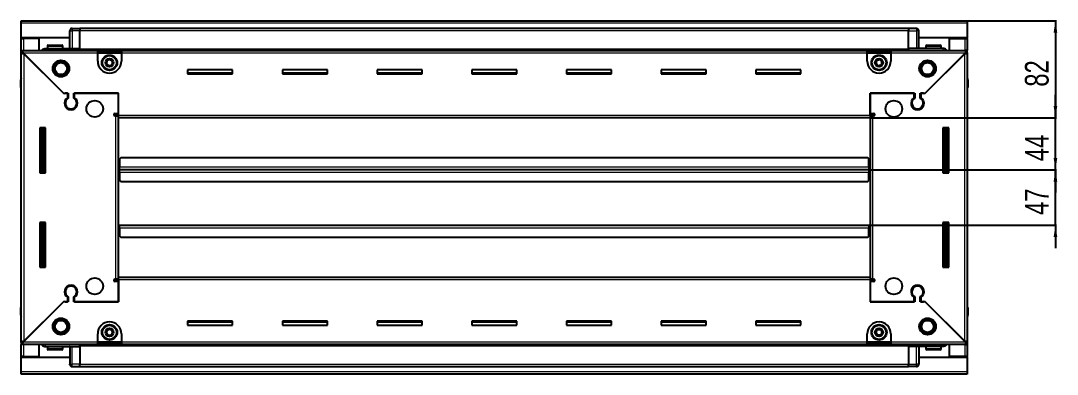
# Model space of a CAD drawing. Header units: millimetres. Extents: x 799 to 4451, y -497 to 1772.
# Drawn here: x 3575 to 4451, y 1344 to 1643 of the extents above; entities that cross this region are included whole.
import ezdxf

# ---------------------------------------------------------------- set-up
doc = ezdxf.new("R2010")
doc.units = ezdxf.units.MM
doc.layers.add('FORMAT', color=7, linetype='Continuous')
doc.styles.add('SLDTEXTSTYLE0', font='TXT', dxfattribs={"width": 0.75})
doc.dimstyles.new('SLDDIMSTYLE0', dxfattribs={"dimtxt": 20, "dimasz": 10, "dimexe": 0, "dimexo": 0.0625, "dimgap": 5, "dimtad": 2, "dimdec": 1, "dimrnd": 1e-09, "dimzin": 12, "dimdsep": 46, "dimtxsty": 'SLDTEXTSTYLE0', "dimsah": 1, "dimcen": 0.09, "dimadec": 0, "dimazin": 3, "dimtfac": 1, "dimtofl": 0, "dimtmove": 0, "dimatfit": 3, "dimfxl": 0, "dimfrac": 2, "dimtolj": 1, "dimtzin": 12, "dimarcsym": 0})
doc.dimstyles.new('SLDDIMSTYLE1', dxfattribs={"dimtxt": 20, "dimasz": 10, "dimexe": 0, "dimexo": 0.0625, "dimgap": 5, "dimtad": 2, "dimdec": 1, "dimrnd": 1e-09, "dimzin": 12, "dimdsep": 46, "dimtxsty": 'SLDTEXTSTYLE0', "dimsah": 1, "dimcen": 0.09, "dimadec": 0, "dimazin": 3, "dimtfac": 1, "dimtmove": 0, "dimatfit": 0, "dimfxl": 0, "dimfrac": 2, "dimtolj": 1, "dimtzin": 12, "dimarcsym": 0})

# ---------------------------------------------------------------- blocks, each defined once
blk = doc.blocks.new('_D_5')
at = {"layer": 'FORMAT'}
for p, q in [((4374.97, 1643.43), (4450.46, 1643.43)), ((4449.46, 1643.43), (4449.46, 1561.43)), ((4292.97, 1561.43), (4450.46, 1561.43))]:
    blk.add_line(p, q, dxfattribs=at)
for points in [[(4449.46, 1643.43), (4447.93, 1633.43), (4451, 1633.43)], [(4449.46, 1561.43), (4451, 1571.43), (4447.93, 1571.43)]]:
    blk.add_solid(points, dxfattribs=at)
at = {"layer": 'FORMAT', "insert": (4423.68, 1587.66), "char_height": 20, "attachment_point": 1, "rotation": 90, "style": 'SLDTEXTSTYLE0'}
blk.add_mtext('82', dxfattribs=at)
blk = doc.blocks.new('_D_6')
at = {"layer": 'FORMAT'}
for p, q in [((4449.46, 1561.43), (4449.46, 1580.66)), ((4292.97, 1561.43), (4450.46, 1561.43)), ((4449.46, 1517.43), (4449.46, 1561.43)), ((4291.97, 1517.43), (4450.46, 1517.43)), ((4449.46, 1517.43), (4449.46, 1498.2))]:
    blk.add_line(p, q, dxfattribs=at)
for points in [[(4449.46, 1561.43), (4451, 1571.43), (4447.93, 1571.43)], [(4449.46, 1517.43), (4447.93, 1507.43), (4451, 1507.43)]]:
    blk.add_solid(points, dxfattribs=at)
at = {"layer": 'FORMAT', "insert": (4423.68, 1524.66), "char_height": 20, "attachment_point": 1, "rotation": 90, "style": 'SLDTEXTSTYLE0'}
blk.add_mtext('44', dxfattribs=at)
blk = doc.blocks.new('_D_7')
at = {"layer": 'FORMAT'}
for p, q in [((4449.46, 1517.43), (4449.46, 1536.66)), ((4291.97, 1517.43), (4450.46, 1517.43)), ((4449.46, 1470.43), (4449.46, 1517.43)), ((4291.97, 1470.43), (4450.46, 1470.43)), ((4449.46, 1470.43), (4449.46, 1451.2))]:
    blk.add_line(p, q, dxfattribs=at)
for points in [[(4449.46, 1517.43), (4451, 1527.43), (4447.93, 1527.43)], [(4449.46, 1470.43), (4447.93, 1460.43), (4451, 1460.43)]]:
    blk.add_solid(points, dxfattribs=at)
at = {"layer": 'FORMAT', "insert": (4423.68, 1479.16), "char_height": 20, "attachment_point": 1, "rotation": 90, "style": 'SLDTEXTSTYLE0'}
blk.add_mtext('47', dxfattribs=at)

msp = doc.modelspace()

# ---------------------------------------------------------------- linework, layer by layer
at = {"color": 7, "linetype": 'Continuous', "lineweight": 25}
for p, q in [((3575.96, 1643.43), (4374.96, 1643.43)), ((3575.96, 1641.33), (3575.96, 1643.43)), ((3575.96, 1628.93), (3575.96, 1641.33)), ((4374.96, 1643.43), (4374.96, 1641.33)), ((4374.96, 1641.33), (4374.96, 1628.93)), ((3616.96, 1628.93), (3575.96, 1628.93)), ((3575.96, 1628.43), (3575.96, 1628.93)), ((3577.46, 1628.43), (3577.46, 1628.93)), ((3616.96, 1619.93), (3616.96, 1634.93)), ((3617.64, 1636.43), (3617.64, 1636.43)), ((3618.96, 1636.93), (3625.46, 1636.93)), ((3618.96, 1636.93), (3625.46, 1636.93)), ((3625.46, 1636.93), (3625.46, 1636.93)), ((3625.46, 1636.93), (3625.46, 1636.93)), ((3625.46, 1636.93), (3625.46, 1634.93)), ((4325.46, 1636.78), (3625.46, 1636.78)), ((3625.46, 1619.93), (3625.46, 1634.93)), ((4325.46, 1636.93), (4325.46, 1636.93)), ((4331.96, 1636.93), (4325.46, 1636.93)), ((4331.96, 1636.93), (4325.46, 1636.93)), ((4325.46, 1636.93), (4325.46, 1634.93)), ((4325.46, 1619.93), (4325.46, 1634.93)), ((4333.96, 1634.93), (4333.96, 1634.93)), ((4333.96, 1619.93), (4333.96, 1634.93)), ((4374.96, 1628.93), (4333.96, 1628.93)), ((4373.46, 1628.43), (4373.46, 1628.93)), ((4374.96, 1628.43), (4374.96, 1628.93)), ((3575.96, 1628.43), (3578.06, 1628.43)), ((3575.96, 1618.18), (3575.96, 1628.43)), ((3590.96, 1628.43), (3578.06, 1628.43)), ((3590.96, 1618.18), (3590.96, 1628.43)), ((3596.46, 1619.93), (3625.46, 1619.93)), ((3597.96, 1621.83), (3597.96, 1619.93)), ((3598.76, 1622.63), (3610.16, 1622.63)), ((3610.96, 1619.93), (3610.96, 1621.83)), ((3625.46, 1619.93), (3625.46, 1619.43)), ((4325.46, 1619.93), (4325.46, 1619.43)), ((4354.46, 1619.93), (4325.46, 1619.93)), ((4339.96, 1621.83), (4339.96, 1619.93)), ((4340.76, 1622.63), (4352.16, 1622.63)), ((4352.96, 1619.93), (4352.96, 1621.83)), ((4359.96, 1618.18), (4359.96, 1628.43)), ((4359.96, 1628.43), (4372.86, 1628.43)), ((4372.86, 1628.43), (4374.96, 1628.43)), ((4374.96, 1628.43), (4374.96, 1618.18)), ((3575.96, 1616.68), (3575.96, 1618.18)), ((3575.96, 1618.18), (3576.96, 1618.18)), ((3575.96, 1616.18), (3575.96, 1616.68)), ((3575.96, 1616.68), (3576.96, 1616.68)), ((3575.96, 1371.68), (3575.96, 1616.18)), ((3577.46, 1616.18), (3575.96, 1616.18)), ((3576.96, 1618.18), (3640.46, 1618.18)), ((3576.96, 1616.68), (3576.96, 1618.18)), ((3577.56, 1616.08), (3611.46, 1582.18)), ((3612.16, 1581.48), (3578.06, 1615.58)), ((3625.46, 1618.78), (4325.46, 1618.78)), ((3640.46, 1616.08), (3640.46, 1618.18)), ((3640.46, 1618.18), (3660.46, 1618.18)), ((3640.46, 1616.68), (3660.46, 1616.68)), ((3640.46, 1609.18), (3640.46, 1616.08)), ((3660.46, 1618.18), (4290.46, 1618.18)), ((3660.46, 1618.18), (3660.46, 1616.08)), ((3660.46, 1616.08), (3660.46, 1609.18)), ((4290.46, 1616.08), (4290.46, 1618.18)), ((4290.46, 1618.18), (4310.46, 1618.18)), ((4290.46, 1616.68), (4310.46, 1616.68)), ((4290.46, 1609.18), (4290.46, 1616.08)), ((4310.46, 1618.18), (4373.96, 1618.18)), ((4310.46, 1618.18), (4310.46, 1616.08)), ((4310.46, 1616.08), (4310.46, 1609.18)), ((4372.86, 1615.58), (4338.76, 1581.48)), ((4339.46, 1582.18), (4373.36, 1616.08)), ((4373.46, 1616.18), (4374.96, 1616.18)), ((4373.96, 1616.68), (4373.96, 1618.18)), ((4373.96, 1618.18), (4374.96, 1618.18)), ((4373.96, 1616.68), (4374.96, 1616.68)), ((4374.96, 1616.68), (4374.96, 1618.18)), ((4374.96, 1616.68), (4374.96, 1616.18)), ((4374.96, 1616.18), (4374.96, 1371.68)), ((3754.46, 1601.93), (3716.46, 1601.93)), ((3716.46, 1601.93), (3716.46, 1598.43)), ((3754.46, 1599.18), (3716.46, 1599.18)), ((3716.46, 1598.43), (3754.46, 1598.43)), ((3754.46, 1598.43), (3754.46, 1601.93)), ((3834.46, 1601.93), (3796.46, 1601.93)), ((3796.46, 1601.93), (3796.46, 1598.43)), ((3834.46, 1599.18), (3796.46, 1599.18)), ((3796.46, 1598.43), (3834.46, 1598.43)), ((3834.46, 1598.43), (3834.46, 1601.93)), ((3914.46, 1601.93), (3876.46, 1601.93)), ((3876.46, 1601.93), (3876.46, 1598.43)), ((3914.46, 1599.18), (3876.46, 1599.18)), ((3876.46, 1598.43), (3914.46, 1598.43)), ((3914.46, 1598.43), (3914.46, 1601.93)), ((3994.46, 1601.93), (3956.46, 1601.93)), ((3956.46, 1601.93), (3956.46, 1598.43)), ((3994.46, 1599.18), (3956.46, 1599.18)), ((3956.46, 1598.43), (3994.46, 1598.43)), ((3994.46, 1598.43), (3994.46, 1601.93)), ((4074.46, 1601.93), (4036.46, 1601.93)), ((4036.46, 1601.93), (4036.46, 1598.43)), ((4074.46, 1599.18), (4036.46, 1599.18)), ((4036.46, 1598.43), (4074.46, 1598.43)), ((4074.46, 1598.43), (4074.46, 1601.93)), ((4154.46, 1601.93), (4116.46, 1601.93)), ((4116.46, 1601.93), (4116.46, 1598.43)), ((4154.46, 1599.18), (4116.46, 1599.18)), ((4116.46, 1598.43), (4154.46, 1598.43)), ((4154.46, 1598.43), (4154.46, 1601.93)), ((4234.46, 1601.93), (4196.46, 1601.93)), ((4196.46, 1601.93), (4196.46, 1598.43)), ((4234.46, 1599.18), (4196.46, 1599.18)), ((4196.46, 1598.43), (4234.46, 1598.43)), ((4234.46, 1598.43), (4234.46, 1601.93)), ((4374.96, 1594.76), (4374.96, 1594.76)), ((3575.46, 1593.43), (3575.46, 1586.93)), ((3575.46, 1586.93), (3575.46, 1593.43)), ((3575.46, 1586.93), (3575.46, 1586.93)), ((3575.96, 1586.93), (3575.46, 1586.93)), ((3575.61, 1586.93), (3575.61, 1400.93)), ((4374.96, 1586.93), (4375.46, 1586.93)), ((4375.31, 1400.93), (4375.31, 1586.93)), ((4375.46, 1593.43), (4375.46, 1586.93)), ((4375.46, 1586.93), (4375.46, 1593.43)), ((4375.46, 1586.93), (4375.46, 1586.93)), ((4375.46, 1586.93), (4375.46, 1586.93)), ((3611.46, 1582.18), (3615.66, 1582.18)), ((3612.86, 1582.18), (3612.16, 1581.48)), ((3614.96, 1582.18), (3612.86, 1582.18)), ((3614.96, 1582.18), (3614.96, 1578.29)), ((3615.66, 1582.18), (3615.66, 1577.9)), ((3620.26, 1582.18), (3657.96, 1582.18)), ((3620.26, 1577.9), (3620.26, 1582.18)), ((3620.96, 1578.29), (3620.96, 1582.18)), ((3657.96, 1582.18), (3620.96, 1582.18)), ((3657.96, 1563.53), (3657.96, 1582.18)), ((3657.96, 1564.93), (3657.96, 1582.18)), ((4292.96, 1582.18), (4330.66, 1582.18)), ((4292.96, 1563.53), (4292.96, 1582.18)), ((4292.96, 1582.18), (4292.96, 1564.93)), ((4329.96, 1582.18), (4292.96, 1582.18)), ((4329.96, 1582.18), (4329.96, 1578.29)), ((4330.66, 1582.18), (4330.66, 1577.9)), ((4335.26, 1582.18), (4339.46, 1582.18)), ((4335.26, 1577.9), (4335.26, 1582.18)), ((4338.06, 1582.18), (4335.96, 1582.18)), ((4335.96, 1578.29), (4335.96, 1582.18)), ((4338.76, 1581.48), (4338.06, 1582.18)), ((3615.96, 1569.32), (3615.96, 1568.56)), ((4334.96, 1569.32), (4334.96, 1568.56)), ((3655.11, 1564.93), (3657.96, 1564.93)), ((3655.86, 1562.93), (3655.11, 1562.93)), ((3655.86, 1562.93), (3657.96, 1562.93)), ((3657.96, 1563.93), (3655.96, 1563.93)), ((3655.96, 1563.93), (3655.96, 1562.93)), ((3657.96, 1561.43), (3657.96, 1563.53)), ((4292.96, 1561.43), (3657.96, 1561.43)), ((3657.96, 1426.43), (3657.96, 1561.43)), ((4292.96, 1564.93), (4295.81, 1564.93)), ((4294.96, 1563.93), (4292.96, 1563.93)), ((4292.96, 1563.53), (4292.96, 1561.43)), ((4292.96, 1562.93), (4295.06, 1562.93)), ((4292.96, 1561.43), (4292.96, 1426.43)), ((4294.96, 1562.93), (4294.96, 1563.93)), ((4295.81, 1562.93), (4295.06, 1562.93)), ((3596.46, 1552.93), (3591.46, 1552.93)), ((3591.46, 1552.93), (3591.46, 1514.93)), ((3593.61, 1514.93), (3593.61, 1552.93)), ((3595.41, 1514.93), (3595.41, 1552.93)), ((3595.44, 1514.93), (3595.44, 1552.93)), ((3596.46, 1514.93), (3596.46, 1552.93)), ((4354.46, 1552.93), (4354.46, 1514.93)), ((4359.46, 1552.93), (4354.46, 1552.93)), ((4355.49, 1552.93), (4355.49, 1514.93)), ((4355.52, 1552.93), (4355.52, 1514.93)), ((4357.31, 1552.93), (4357.31, 1514.93)), ((4359.46, 1514.93), (4359.46, 1552.93)), ((3659.96, 1527.43), (3658.96, 1526.43)), ((3658.96, 1526.43), (3658.96, 1519.53)), ((4290.96, 1527.43), (3659.96, 1527.43)), ((4291.96, 1526.43), (4290.96, 1527.43)), ((4291.96, 1519.53), (4291.96, 1526.43)), ((3591.46, 1514.93), (3596.46, 1514.93)), ((3658.71, 1517.43), (3657.96, 1517.43)), ((3658.96, 1520.28), (3658.71, 1520.28)), ((3658.71, 1520.28), (3658.71, 1517.43)), ((3658.71, 1517.43), (3658.71, 1514.58)), ((3658.96, 1517.43), (3658.96, 1519.53)), ((3658.96, 1515.33), (3658.96, 1517.43)), ((4291.96, 1517.43), (3658.96, 1517.43)), ((3658.96, 1515.33), (3658.96, 1508.43)), ((4292.21, 1520.28), (4291.96, 1520.28)), ((4291.96, 1519.53), (4291.96, 1517.43)), ((4291.96, 1517.43), (4291.96, 1515.33)), ((4291.96, 1508.43), (4291.96, 1515.33)), ((4292.21, 1517.43), (4292.21, 1520.28)), ((4292.21, 1514.58), (4292.21, 1517.43)), ((4292.96, 1517.43), (4292.21, 1517.43)), ((4354.46, 1514.93), (4359.46, 1514.93)), ((3658.71, 1514.58), (3658.96, 1514.58)), ((3658.96, 1508.43), (3659.96, 1507.43)), ((3659.96, 1507.43), (4290.96, 1507.43)), ((4290.96, 1507.43), (4291.96, 1508.43)), ((4291.96, 1514.58), (4292.21, 1514.58)), ((3596.46, 1472.93), (3591.46, 1472.93)), ((3591.46, 1472.93), (3591.46, 1434.93)), ((3593.61, 1434.93), (3593.61, 1472.93)), ((3595.41, 1434.93), (3595.41, 1472.93)), ((3595.44, 1434.93), (3595.44, 1472.93)), ((3596.46, 1434.93), (3596.46, 1472.93)), ((4354.46, 1472.93), (4354.46, 1434.93)), ((4359.46, 1472.93), (4354.46, 1472.93)), ((4355.49, 1472.93), (4355.49, 1434.93)), ((4355.52, 1472.93), (4355.52, 1434.93)), ((4357.31, 1472.93), (4357.31, 1434.93)), ((4359.46, 1434.93), (4359.46, 1472.93)), ((3657.96, 1470.43), (3658.71, 1470.43)), ((3658.71, 1470.43), (3658.71, 1467.58)), ((3658.71, 1467.58), (3658.96, 1467.58)), ((3658.96, 1468.33), (3658.96, 1470.43)), ((3658.96, 1470.43), (4291.96, 1470.43)), ((3658.96, 1468.33), (3658.96, 1461.43)), ((4291.96, 1470.43), (4291.96, 1468.33)), ((4291.96, 1461.43), (4291.96, 1468.33)), ((4291.96, 1467.58), (4292.21, 1467.58)), ((4292.21, 1467.58), (4292.21, 1470.43)), ((4292.21, 1470.43), (4292.96, 1470.43)), ((3658.96, 1461.43), (3659.96, 1460.43)), ((3659.96, 1460.43), (4290.96, 1460.43)), ((4290.96, 1460.43), (4291.96, 1461.43)), ((3591.46, 1434.93), (3596.46, 1434.93)), ((4354.46, 1434.93), (4359.46, 1434.93)), ((3615.96, 1419.31), (3615.96, 1418.55)), ((3655.11, 1424.93), (3655.86, 1424.93)), ((3657.96, 1422.93), (3655.11, 1422.93)), ((3657.96, 1424.93), (3655.86, 1424.93)), ((3655.96, 1424.93), (3655.96, 1423.93)), ((3655.96, 1423.93), (3657.96, 1423.93)), ((3657.96, 1426.43), (4292.96, 1426.43)), ((3657.96, 1424.33), (3657.96, 1426.43)), ((3657.96, 1424.33), (3657.96, 1405.68)), ((3657.96, 1405.68), (3657.96, 1422.93)), ((4292.96, 1426.43), (4292.96, 1424.33)), ((4295.06, 1424.93), (4292.96, 1424.93)), ((4292.96, 1424.33), (4292.96, 1405.68)), ((4292.96, 1423.93), (4294.96, 1423.93)), ((4292.96, 1422.93), (4292.96, 1405.68)), ((4295.81, 1422.93), (4292.96, 1422.93)), ((4294.96, 1423.93), (4294.96, 1424.93)), ((4295.06, 1424.93), (4295.81, 1424.93)), ((4334.96, 1419.31), (4334.96, 1418.55)), ((3615.66, 1409.97), (3615.66, 1405.68)), ((3620.26, 1405.68), (3620.26, 1409.97)), ((4330.66, 1409.97), (4330.66, 1405.68)), ((4335.26, 1405.68), (4335.26, 1409.97)), ((3575.46, 1400.93), (3575.46, 1400.93)), ((3575.46, 1394.43), (3575.46, 1400.93)), ((3575.46, 1400.93), (3575.46, 1400.93)), ((3575.46, 1400.93), (3575.46, 1394.43)), ((3575.96, 1400.93), (3575.46, 1400.93)), ((3611.46, 1405.68), (3577.56, 1371.78)), ((3578.06, 1372.28), (3612.16, 1406.38)), ((3615.66, 1405.68), (3611.46, 1405.68)), ((3612.16, 1406.38), (3612.86, 1405.68)), ((3612.86, 1405.68), (3614.96, 1405.68)), ((3614.96, 1409.57), (3614.96, 1405.68)), ((3657.96, 1405.68), (3620.26, 1405.68)), ((3620.96, 1405.68), (3620.96, 1409.57)), ((3620.96, 1405.68), (3657.96, 1405.68)), ((4330.66, 1405.68), (4292.96, 1405.68)), ((4292.96, 1405.68), (4329.96, 1405.68)), ((4329.96, 1409.57), (4329.96, 1405.68)), ((4339.46, 1405.68), (4335.26, 1405.68)), ((4335.96, 1405.68), (4335.96, 1409.57)), ((4335.96, 1405.68), (4338.06, 1405.68)), ((4338.06, 1405.68), (4338.76, 1406.38)), ((4338.76, 1406.38), (4372.86, 1372.28)), ((4373.36, 1371.78), (4339.46, 1405.68)), ((4374.96, 1400.93), (4375.46, 1400.93)), ((4375.46, 1400.93), (4375.46, 1400.93)), ((4375.46, 1394.43), (4375.46, 1400.93)), ((4375.46, 1400.93), (4375.46, 1394.43)), ((3575.96, 1393.11), (3575.96, 1393.11)), ((3754.46, 1389.43), (3716.46, 1389.43)), ((3716.46, 1389.43), (3716.46, 1385.93)), ((3716.46, 1388.68), (3754.46, 1388.68)), ((3716.46, 1385.93), (3754.46, 1385.93)), ((3754.46, 1385.93), (3754.46, 1389.43)), ((3834.46, 1389.43), (3796.46, 1389.43)), ((3796.46, 1389.43), (3796.46, 1385.93)), ((3796.46, 1388.68), (3834.46, 1388.68)), ((3796.46, 1385.93), (3834.46, 1385.93)), ((3834.46, 1385.93), (3834.46, 1389.43)), ((3914.46, 1389.43), (3876.46, 1389.43)), ((3876.46, 1389.43), (3876.46, 1385.93)), ((3876.46, 1388.68), (3914.46, 1388.68)), ((3876.46, 1385.93), (3914.46, 1385.93)), ((3914.46, 1385.93), (3914.46, 1389.43)), ((3994.46, 1389.43), (3956.46, 1389.43)), ((3956.46, 1389.43), (3956.46, 1385.93)), ((3956.46, 1388.68), (3994.46, 1388.68)), ((3956.46, 1385.93), (3994.46, 1385.93)), ((3994.46, 1385.93), (3994.46, 1389.43)), ((4074.46, 1389.43), (4036.46, 1389.43)), ((4036.46, 1389.43), (4036.46, 1385.93)), ((4036.46, 1388.68), (4074.46, 1388.68)), ((4036.46, 1385.93), (4074.46, 1385.93)), ((4074.46, 1385.93), (4074.46, 1389.43)), ((4154.46, 1389.43), (4116.46, 1389.43)), ((4116.46, 1389.43), (4116.46, 1385.93)), ((4116.46, 1388.68), (4154.46, 1388.68)), ((4116.46, 1385.93), (4154.46, 1385.93)), ((4154.46, 1385.93), (4154.46, 1389.43)), ((4234.46, 1389.43), (4196.46, 1389.43)), ((4196.46, 1389.43), (4196.46, 1385.93)), ((4196.46, 1388.68), (4234.46, 1388.68)), ((4196.46, 1385.93), (4234.46, 1385.93)), ((4234.46, 1385.93), (4234.46, 1389.43)), ((3640.46, 1371.78), (3640.46, 1378.68)), ((3660.46, 1378.68), (3660.46, 1371.78)), ((4290.46, 1371.78), (4290.46, 1378.68)), ((4310.46, 1378.68), (4310.46, 1371.78)), ((3575.96, 1371.18), (3575.96, 1371.68)), ((3577.46, 1371.68), (3575.96, 1371.68)), ((3575.96, 1371.18), (3575.96, 1369.68)), ((3576.96, 1371.18), (3575.96, 1371.18)), ((3575.96, 1359.43), (3575.96, 1369.68)), ((3576.96, 1369.68), (3575.96, 1369.68)), ((3576.96, 1371.18), (3576.96, 1369.68)), ((3640.46, 1369.68), (3576.96, 1369.68)), ((3590.96, 1359.43), (3590.96, 1369.68)), ((3596.46, 1367.93), (3625.46, 1367.93)), ((3597.96, 1367.93), (3597.96, 1366.03)), ((3610.96, 1366.03), (3610.96, 1367.93)), ((3616.96, 1367.93), (3616.96, 1352.93)), ((4325.46, 1369.08), (3625.46, 1369.08)), ((3625.46, 1367.93), (3625.46, 1368.43)), ((3625.46, 1367.93), (3625.46, 1352.93)), ((3640.46, 1369.68), (3640.46, 1371.78)), ((3660.46, 1371.18), (3640.46, 1371.18)), ((3660.46, 1369.68), (3640.46, 1369.68)), ((3660.46, 1371.78), (3660.46, 1369.68)), ((4290.46, 1369.68), (3660.46, 1369.68)), ((4290.46, 1369.68), (4290.46, 1371.78)), ((4310.46, 1371.18), (4290.46, 1371.18)), ((4310.46, 1369.68), (4290.46, 1369.68)), ((4310.46, 1371.78), (4310.46, 1369.68)), ((4373.96, 1369.68), (4310.46, 1369.68)), ((4325.46, 1367.93), (4325.46, 1368.43)), ((4354.46, 1367.93), (4325.46, 1367.93)), ((4325.46, 1367.93), (4325.46, 1352.93)), ((4333.96, 1367.93), (4333.96, 1352.93)), ((4339.96, 1367.93), (4339.96, 1366.03)), ((4352.96, 1366.03), (4352.96, 1367.93)), ((4359.96, 1359.43), (4359.96, 1369.68)), ((4373.46, 1371.68), (4374.96, 1371.68)), ((4373.96, 1371.18), (4373.96, 1369.68)), ((4374.96, 1371.18), (4373.96, 1371.18)), ((4374.96, 1369.68), (4373.96, 1369.68)), ((4374.96, 1371.68), (4374.96, 1371.18)), ((4374.96, 1371.18), (4374.96, 1369.68)), ((4374.96, 1369.68), (4374.96, 1359.43)), ((3578.06, 1359.43), (3575.96, 1359.43)), ((3575.96, 1358.93), (3575.96, 1359.43)), ((3575.96, 1346.53), (3575.96, 1358.93)), ((3575.96, 1358.93), (3616.96, 1358.93)), ((3577.46, 1358.93), (3577.46, 1359.43)), ((3578.06, 1359.43), (3590.96, 1359.43)), ((3602.54, 1365.23), (3598.76, 1365.23)), ((3610.16, 1365.23), (3602.54, 1365.23)), ((4333.96, 1358.93), (4374.96, 1358.93)), ((4347.76, 1365.23), (4340.76, 1365.23)), ((4352.16, 1365.23), (4347.76, 1365.23)), ((4372.86, 1359.43), (4359.96, 1359.43)), ((4374.96, 1359.43), (4372.86, 1359.43)), ((4373.46, 1358.93), (4373.46, 1359.43)), ((4374.96, 1358.93), (4374.96, 1359.43)), ((4374.96, 1358.93), (4374.96, 1346.53)), ((3616.96, 1352.93), (3616.96, 1352.93)), ((3618.96, 1350.93), (3625.46, 1350.93)), ((3618.96, 1350.93), (3625.46, 1350.93)), ((3625.46, 1350.93), (3625.46, 1352.93)), ((3625.46, 1351.08), (4325.46, 1351.08)), ((3625.46, 1350.93), (3625.46, 1350.93)), ((4325.46, 1350.93), (4325.46, 1352.93)), ((4331.96, 1350.93), (4325.46, 1350.93)), ((4325.46, 1350.93), (4325.46, 1350.93)), ((4325.46, 1350.93), (4325.46, 1350.93)), ((4331.96, 1350.93), (4325.46, 1350.93)), ((4333.29, 1351.43), (4333.29, 1351.43)), ((3575.96, 1344.43), (3575.96, 1346.53)), ((4374.96, 1344.43), (3575.96, 1344.43)), ((4374.96, 1346.53), (4374.96, 1344.43))]:
    msp.add_line(p, q, dxfattribs=at)
at = {"color": 8, "linetype": 'Continuous', "lineweight": 18}
for p, q in [((4374.96, 1641.33), (3575.96, 1641.33)), ((3578.06, 1628.43), (3578.06, 1628.93)), ((3616.96, 1634.93), (3618.96, 1634.93)), ((3618.96, 1636.93), (3618.96, 1634.93)), ((3618.96, 1634.93), (3618.96, 1619.93)), ((3625.46, 1634.93), (3618.96, 1634.93)), ((4325.46, 1634.78), (3625.46, 1634.78)), ((4325.46, 1634.93), (4331.96, 1634.93)), ((4331.96, 1636.93), (4331.96, 1634.93)), ((4331.96, 1634.93), (4331.96, 1619.93)), ((4333.96, 1634.93), (4331.96, 1634.93)), ((4372.86, 1628.93), (4372.86, 1628.43)), ((3578.06, 1618.18), (3578.06, 1628.43)), ((3597.96, 1621.83), (3610.96, 1621.83)), ((4339.96, 1621.83), (4352.96, 1621.83)), ((4372.86, 1628.43), (4372.86, 1618.18)), ((3640.46, 1616.08), (3577.56, 1616.08)), ((3578.06, 1615.58), (3578.06, 1372.28)), ((4325.46, 1619.43), (3625.46, 1619.43)), ((4325.46, 1618.2), (3625.46, 1618.2)), ((3640.46, 1616.08), (3660.46, 1616.08)), ((4290.46, 1616.08), (3660.46, 1616.08)), ((4290.46, 1616.08), (4310.46, 1616.08)), ((4373.36, 1616.08), (4310.46, 1616.08)), ((4372.86, 1372.28), (4372.86, 1615.58)), ((3575.96, 1593.43), (3575.46, 1593.43)), ((4374.96, 1593.43), (4375.46, 1593.43)), ((3655.86, 1424.93), (3655.86, 1562.93)), ((3657.96, 1563.53), (4292.96, 1563.53)), ((4295.06, 1562.93), (4295.06, 1424.93)), ((3592.96, 1552.93), (3592.96, 1514.93)), ((3594.2, 1552.93), (3594.2, 1514.93)), ((4356.73, 1514.93), (4356.73, 1552.93)), ((4357.96, 1514.93), (4357.96, 1552.93)), ((4291.96, 1519.53), (3658.96, 1519.53)), ((3658.96, 1515.33), (4291.96, 1515.33)), ((3592.96, 1472.93), (3592.96, 1434.93)), ((3594.2, 1472.93), (3594.2, 1434.93)), ((4356.73, 1434.93), (4356.73, 1472.93)), ((4357.96, 1434.93), (4357.96, 1472.93)), ((3658.96, 1468.33), (4291.96, 1468.33)), ((4292.96, 1424.33), (3657.96, 1424.33)), ((3575.96, 1394.43), (3575.46, 1394.43)), ((4374.96, 1394.43), (4375.46, 1394.43)), ((3577.56, 1371.78), (3640.46, 1371.78)), ((3578.06, 1359.43), (3578.06, 1369.68)), ((3602.27, 1366.03), (3597.96, 1366.03)), ((3610.96, 1366.03), (3602.27, 1366.03)), ((3618.96, 1352.93), (3618.96, 1367.93)), ((3625.46, 1369.67), (4325.46, 1369.67)), ((3625.46, 1368.43), (4325.46, 1368.43)), ((3660.46, 1371.78), (3640.46, 1371.78)), ((3660.46, 1371.78), (4290.46, 1371.78)), ((4310.46, 1371.78), (4290.46, 1371.78)), ((4310.46, 1371.78), (4373.36, 1371.78)), ((4331.96, 1352.93), (4331.96, 1367.93)), ((4347.94, 1366.03), (4339.96, 1366.03)), ((4352.96, 1366.03), (4347.94, 1366.03)), ((4372.86, 1369.68), (4372.86, 1359.43)), ((3578.06, 1358.93), (3578.06, 1359.43)), ((4372.86, 1359.43), (4372.86, 1358.93)), ((3616.96, 1352.93), (3618.96, 1352.93)), ((3625.46, 1352.93), (3618.96, 1352.93)), ((3618.96, 1350.93), (3618.96, 1352.93)), ((3625.46, 1353.08), (4325.46, 1353.08)), ((4325.46, 1352.93), (4331.96, 1352.93)), ((4333.96, 1352.93), (4331.96, 1352.93)), ((4331.96, 1350.93), (4331.96, 1352.93)), ((4374.96, 1346.53), (3575.96, 1346.53))]:
    msp.add_line(p, q, dxfattribs=at)
at = {"color": 7, "linetype": 'Continuous', "lineweight": 25, "flags": 128}
msp.add_lwpolyline([(3617.11, 1352.18), (3617, 1352.54), (3616.96, 1352.93)], dxfattribs=at)
at = {"color": 7, "linetype": 'Continuous', "lineweight": 25}
for centre, radius in [((3650.46, 1607.93), 6.5), ((3650.46, 1607.93), 3.46), ((4300.46, 1607.93), 6.5), ((4300.46, 1607.93), 3.46), ((3609.46, 1602.93), 7), ((3609.46, 1602.93), 6.03), ((3609.46, 1602.93), 5.1), ((4341.46, 1602.93), 7), ((4341.46, 1602.93), 6.03), ((4341.46, 1602.93), 5.1), ((3637.96, 1568.93), 7), ((4312.96, 1568.93), 7), ((3637.96, 1418.93), 7), ((4312.96, 1418.93), 7), ((3609.46, 1384.93), 7), ((3609.46, 1384.93), 6.03), ((3609.46, 1384.93), 5.1), ((3650.46, 1379.93), 6.5), ((3650.46, 1379.93), 3.46), ((4300.46, 1379.93), 6.5), ((4300.46, 1379.93), 3.46), ((4341.46, 1384.93), 7), ((4341.46, 1384.93), 6.02), ((4341.46, 1384.93), 5.1)]:
    msp.add_circle(centre, radius, dxfattribs=at)
at = {"color": 8, "linetype": 'Continuous', "lineweight": 18}
for centre in [(3650.46, 1607.93), (4300.46, 1607.93), (3650.46, 1379.93), (4300.46, 1379.93)]:
    msp.add_circle(centre, 5.7, dxfattribs=at)
at = {"color": 7, "linetype": 'Continuous', "lineweight": 25}
for centre, radius, start, end in [((3618.96, 1634.93), 2, 90, 180), ((3618.96, 1634.93), 2, 90, 131.40962), ((4331.96, 1634.93), 2, 0, 90), ((4331.96, 1634.93), 2, 0, 90), ((3598.76, 1621.83), 0.8, 90, 180), ((3610.16, 1621.83), 0.8, 0, 90), ((3616.76, 1620.13), 0.2, 270, 0), ((4334.16, 1620.13), 0.2, 180, 270), ((4340.76, 1621.83), 0.8, 90, 180), ((4352.16, 1621.83), 0.8, 0, 90), ((3650.46, 1609.18), 10, 180, 270), ((3650.46, 1607.93), 2.5, 134.01559, 194.01559), ((3650.46, 1607.93), 2.5, 194.01559, 254.01559), ((3650.46, 1607.93), 2.5, 74.01559, 134.01559), ((3650.46, 1607.93), 2.5, 254.01559, 314.01559), ((3650.46, 1609.18), 10, 270, 0), ((3650.46, 1607.93), 2.5, 14.01559, 74.01559), ((3650.46, 1607.93), 2.5, 314.01559, 14.01559), ((4300.46, 1609.18), 10, 180, 270), ((4300.46, 1607.93), 2.5, 160.11158, 220.11158), ((4300.46, 1607.93), 2.5, 100.11158, 160.11158), ((4300.46, 1607.93), 2.5, 220.11158, 280.11158), ((4300.46, 1607.93), 2.5, 40.11158, 100.11158), ((4300.46, 1609.18), 10, 270, 0), ((4300.46, 1607.93), 2.5, 280.11158, 340.11158), ((4300.46, 1607.93), 2.5, 340.11158, 40.11158), ((3577.46, 1593.43), 2, 138.57492, 180), ((3577.46, 1593.43), 2, 138.59038, 180), ((4373.46, 1593.43), 2, 0, 41.39416), ((3617.96, 1573.68), 5.5, 123.05573, 56.94427), ((3617.96, 1573.68), 4.8, 118.63099, 61.36901), ((4332.96, 1573.68), 5.5, 123.05573, 56.94427), ((4332.96, 1573.68), 4.8, 118.63099, 61.36901), ((3655.11, 1563.93), 1, 90, 270), ((4295.81, 1563.93), 1, 270, 90), ((3617.96, 1414.18), 5.5, 303.05573, 236.94427), ((3617.96, 1414.18), 4.8, 298.63099, 241.36901), ((3655.11, 1423.93), 1, 90, 270), ((4295.81, 1423.93), 1, 270, 90), ((4332.96, 1414.18), 5.5, 303.05573, 236.94427), ((4332.96, 1414.18), 4.8, 298.63099, 241.36901), ((3577.46, 1394.43), 2, 180, 221.39416), ((4373.46, 1394.43), 2, 318.57492, 360), ((4373.46, 1394.43), 2, 318.59038, 0), ((3650.46, 1378.68), 10, 90, 180), ((3650.46, 1378.68), 10, 0, 90), ((4300.46, 1378.68), 10, 90, 180), ((4300.46, 1378.68), 10, 0, 90), ((3650.46, 1379.93), 2.5, 127.47401, 187.47401), ((3650.46, 1379.93), 2.5, 187.47401, 247.47401), ((3650.46, 1379.93), 2.5, 67.47401, 127.47401), ((3650.46, 1379.93), 2.5, 247.47401, 307.47401), ((3650.46, 1379.93), 2.5, 7.47401, 67.47401), ((3650.46, 1379.93), 2.5, 307.47401, 7.47401), ((4300.46, 1379.93), 2.5, 147.04236, 207.04236), ((4300.46, 1379.93), 2.5, 207.04236, 267.04236), ((4300.46, 1379.93), 2.5, 87.04236, 147.04236), ((4300.46, 1379.93), 2.5, 267.04236, 327.04236), ((4300.46, 1379.93), 2.5, 27.04236, 87.04236), ((4300.46, 1379.93), 2.5, 327.04236, 27.04236), ((3598.76, 1366.03), 0.8, 180, 270), ((3610.16, 1366.03), 0.8, 270, 360), ((3616.76, 1367.73), 0.2, 0, 90), ((4334.16, 1367.73), 0.2, 90, 180), ((4340.76, 1366.03), 0.8, 180, 270), ((4352.16, 1366.03), 0.8, 270, 360), ((3618.96, 1352.93), 2, 180, 270), ((4331.96, 1352.93), 2, 270, 0), ((4331.96, 1352.93), 2, 270, 288.58003), ((4331.96, 1352.93), 2, 303.94202, 311.40962), ((4331.96, 1352.93), 2, 311.40962, 360)]:
    msp.add_arc(centre, radius, start, end, dxfattribs=at)
for points, knots in [([(3593.25, 1618.18), (3593.37, 1618.38), (3593.76, 1619.03), (3594.91, 1619.74), (3595.95, 1619.87), (3596.46, 1619.93)], [0, 0, 0, 0, 0.18225, 0.591125, 1, 1, 1, 1]), ([(3625.46, 1619.93), (3625.46, 1619.9), (3625.46, 1619.82), (3625.46, 1619.2), (3625.46, 1618.62), (3625.46, 1618.23), (3625.46, 1618.2)], [0, 0, 0, 0, 0.324279, 0.648558, 0.972836, 1, 1, 1, 1]), ([(4325.46, 1619.93), (4325.46, 1619.9), (4325.46, 1619.82), (4325.46, 1619.2), (4325.46, 1618.62), (4325.46, 1618.23), (4325.46, 1618.2)], [0, 0, 0, 0, 0.3242788, 0.6485576, 0.9728365, 1, 1, 1, 1]), ([(4357.68, 1618.18), (4357.56, 1618.38), (4357.17, 1619.03), (4356.02, 1619.74), (4354.98, 1619.87), (4354.46, 1619.93)], [0, 0, 0, 0, 0.18225, 0.591125, 1, 1, 1, 1]), ([(3575.96, 1616.18), (3575.99, 1616.14), (3576.04, 1616.05), (3576.44, 1615.91), (3576.99, 1615.78), (3577.57, 1615.67), (3577.94, 1615.61), (3578.06, 1615.58)], [0, 0, 0, 0, 0.230255, 0.448522, 0.666786, 0.88505, 1, 1, 1, 1]), ([(3577.56, 1616.08), (3577.52, 1616.34), (3577.43, 1616.83), (3577.29, 1617.47), (3577.16, 1617.94), (3577.05, 1618.16), (3576.99, 1618.18), (3576.96, 1618.18)], [0, 0, 0, 0, 0.2302553, 0.4485219, 0.6667858, 0.8850496, 1, 1, 1, 1]), ([(4372.86, 1615.58), (4373.12, 1615.63), (4373.61, 1615.72), (4374.25, 1615.85), (4374.72, 1615.98), (4374.94, 1616.09), (4374.96, 1616.16), (4374.96, 1616.18)], [0, 0, 0, 0, 0.2302553, 0.4485219, 0.6667858, 0.8850496, 1, 1, 1, 1]), ([(4373.96, 1618.18), (4373.92, 1618.16), (4373.83, 1618.11), (4373.69, 1617.71), (4373.56, 1617.15), (4373.45, 1616.57), (4373.39, 1616.21), (4373.36, 1616.08)], [0, 0, 0, 0, 0.230255, 0.448522, 0.666786, 0.88505, 1, 1, 1, 1]), ([(3647.69, 1608.73), (3648.06, 1609.09), (3648.75, 1609.76), (3649.44, 1610.42), (3649.76, 1610.73)], [0, 0, 0, 0, 0.534686, 1, 1, 1, 1]), ([(3648.39, 1605.93), (3648.3, 1606.26), (3648.1, 1607.06), (3647.86, 1608.03), (3647.72, 1608.61), (3647.69, 1608.73)], [0, 0, 0, 0, 0.3629006, 0.8668753, 1, 1, 1, 1]), ([(3651.16, 1605.13), (3650.67, 1605.28), (3649.74, 1605.54), (3648.82, 1605.81), (3648.39, 1605.93)], [0, 0, 0, 0, 0.534686, 1, 1, 1, 1]), ([(3649.76, 1610.73), (3650.26, 1610.59), (3651.19, 1610.33), (3652.11, 1610.06), (3652.54, 1609.94)], [0, 0, 0, 0, 0.534686, 1, 1, 1, 1]), ([(3653.24, 1607.14), (3652.87, 1606.78), (3652.17, 1606.11), (3651.48, 1605.44), (3651.16, 1605.13)], [0, 0, 0, 0, 0.534686, 1, 1, 1, 1]), ([(3652.54, 1609.94), (3652.57, 1609.82), (3652.71, 1609.24), (3652.96, 1608.27), (3653.16, 1607.47), (3653.24, 1607.14)], [0, 0, 0, 0, 0.133125, 0.637099, 1, 1, 1, 1]), ([(4297.62, 1607.43), (4297.66, 1607.54), (4297.87, 1608.11), (4298.21, 1609.04), (4298.49, 1609.82), (4298.6, 1610.14)], [0, 0, 0, 0, 0.133125, 0.637099, 1, 1, 1, 1]), ([(4299.48, 1605.22), (4299.15, 1605.61), (4298.53, 1606.35), (4297.91, 1607.09), (4297.62, 1607.43)], [0, 0, 0, 0, 0.534686, 1, 1, 1, 1]), ([(4298.6, 1610.14), (4299.11, 1610.23), (4300.06, 1610.4), (4301.01, 1610.57), (4301.45, 1610.65)], [0, 0, 0, 0, 0.534686, 1, 1, 1, 1]), ([(4302.32, 1605.73), (4301.82, 1605.64), (4300.87, 1605.47), (4299.92, 1605.3), (4299.48, 1605.22)], [0, 0, 0, 0, 0.534686, 1, 1, 1, 1]), ([(4301.45, 1610.65), (4301.78, 1610.25), (4302.4, 1609.52), (4303.02, 1608.78), (4303.31, 1608.44)], [0, 0, 0, 0, 0.534686, 1, 1, 1, 1]), ([(4303.31, 1608.44), (4303.19, 1608.12), (4302.91, 1607.34), (4302.57, 1606.41), (4302.37, 1605.84), (4302.32, 1605.73)], [0, 0, 0, 0, 0.3629006, 0.8668753, 1, 1, 1, 1]), ([(3647.8, 1381.04), (3647.9, 1381.12), (3648.37, 1381.48), (3649.16, 1382.09), (3649.81, 1382.59), (3650.09, 1382.8)], [0, 0, 0, 0, 0.133125, 0.637099, 1, 1, 1, 1]), ([(3648.17, 1378.18), (3648.11, 1378.69), (3647.98, 1379.65), (3647.86, 1380.6), (3647.8, 1381.04)], [0, 0, 0, 0, 0.534686, 1, 1, 1, 1]), ([(3650.84, 1377.07), (3650.36, 1377.27), (3649.47, 1377.64), (3648.59, 1378.01), (3648.17, 1378.18)], [0, 0, 0, 0, 0.534686, 1, 1, 1, 1]), ([(3650.09, 1382.8), (3650.56, 1382.6), (3651.46, 1382.23), (3652.34, 1381.86), (3652.75, 1381.69)], [0, 0, 0, 0, 0.534686, 1, 1, 1, 1]), ([(3653.13, 1378.83), (3652.86, 1378.62), (3652.2, 1378.12), (3651.41, 1377.51), (3650.94, 1377.15), (3650.84, 1377.07)], [0, 0, 0, 0, 0.362901, 0.866875, 1, 1, 1, 1]), ([(3652.75, 1381.69), (3652.82, 1381.18), (3652.95, 1380.22), (3653.07, 1379.27), (3653.13, 1378.83)], [0, 0, 0, 0, 0.5346859, 1, 1, 1, 1]), ([(4297.58, 1380.08), (4297.86, 1380.52), (4298.39, 1381.33), (4298.91, 1382.13), (4299.15, 1382.51)], [0, 0, 0, 0, 0.534686, 1, 1, 1, 1]), ([(4298.89, 1377.51), (4298.66, 1377.97), (4298.22, 1378.83), (4297.78, 1379.69), (4297.58, 1380.08)], [0, 0, 0, 0, 0.5346859, 1, 1, 1, 1]), ([(4301.78, 1377.36), (4301.43, 1377.38), (4300.61, 1377.42), (4299.62, 1377.47), (4299.02, 1377.51), (4298.89, 1377.51)], [0, 0, 0, 0, 0.362901, 0.866875, 1, 1, 1, 1]), ([(4299.15, 1382.51), (4299.28, 1382.5), (4299.87, 1382.47), (4300.87, 1382.42), (4301.69, 1382.37), (4302.03, 1382.36)], [0, 0, 0, 0, 0.133125, 0.637099, 1, 1, 1, 1]), ([(4303.35, 1379.79), (4303.07, 1379.35), (4302.54, 1378.54), (4302.02, 1377.74), (4301.78, 1377.36)], [0, 0, 0, 0, 0.534686, 1, 1, 1, 1]), ([(4302.03, 1382.36), (4302.27, 1381.9), (4302.71, 1381.04), (4303.14, 1380.18), (4303.35, 1379.79)], [0, 0, 0, 0, 0.534686, 1, 1, 1, 1]), ([(3578.06, 1372.28), (3577.81, 1372.24), (3577.32, 1372.15), (3576.68, 1372.01), (3576.21, 1371.88), (3575.99, 1371.77), (3575.97, 1371.71), (3575.96, 1371.68)], [0, 0, 0, 0, 0.2302553, 0.4485219, 0.6667858, 0.8850496, 1, 1, 1, 1]), ([(3576.96, 1369.68), (3577.01, 1369.71), (3577.1, 1369.76), (3577.23, 1370.16), (3577.36, 1370.71), (3577.47, 1371.29), (3577.54, 1371.66), (3577.56, 1371.78)], [0, 0, 0, 0, 0.230255, 0.448522, 0.666786, 0.88505, 1, 1, 1, 1]), ([(3593.25, 1369.68), (3593.37, 1369.48), (3593.76, 1368.83), (3594.91, 1368.13), (3595.95, 1368), (3596.46, 1367.93)], [0, 0, 0, 0, 0.1822499, 0.5911249, 1, 1, 1, 1]), ([(3625.46, 1367.93), (3625.46, 1367.97), (3625.46, 1368.05), (3625.46, 1368.66), (3625.46, 1369.24), (3625.46, 1369.64), (3625.46, 1369.67)], [0, 0, 0, 0, 0.324279, 0.648558, 0.972836, 1, 1, 1, 1]), ([(4325.46, 1367.93), (4325.46, 1367.97), (4325.46, 1368.05), (4325.46, 1368.66), (4325.46, 1369.24), (4325.46, 1369.64), (4325.46, 1369.67)], [0, 0, 0, 0, 0.324279, 0.648558, 0.972836, 1, 1, 1, 1]), ([(4357.68, 1369.68), (4357.56, 1369.48), (4357.17, 1368.83), (4356.02, 1368.13), (4354.98, 1368), (4354.46, 1367.93)], [0, 0, 0, 0, 0.18225, 0.591125, 1, 1, 1, 1]), ([(4374.96, 1371.68), (4374.94, 1371.73), (4374.88, 1371.82), (4374.49, 1371.95), (4373.93, 1372.08), (4373.35, 1372.19), (4372.99, 1372.26), (4372.86, 1372.28)], [0, 0, 0, 0, 0.230255, 0.448522, 0.666786, 0.88505, 1, 1, 1, 1]), ([(4373.36, 1371.78), (4373.41, 1371.53), (4373.5, 1371.04), (4373.63, 1370.4), (4373.76, 1369.93), (4373.87, 1369.71), (4373.94, 1369.69), (4373.96, 1369.68)], [0, 0, 0, 0, 0.230255, 0.448522, 0.666786, 0.88505, 1, 1, 1, 1])]:
    msp.add_open_spline(points, degree=3, knots=knots, dxfattribs=at)
at = {"color": 8, "linetype": 'Continuous', "lineweight": 18}
for points, knots in [([(3596.46, 1619.93), (3596.46, 1619.89), (3596.46, 1619.81), (3596.46, 1619.38), (3596.46, 1618.92), (3596.46, 1618.51), (3596.46, 1618.24), (3596.46, 1618.18)], [0, 0, 0, 0, 0.3597529, 0.5534142, 0.7511852, 0.9489563, 1, 1, 1, 1]), ([(4354.46, 1619.93), (4354.46, 1619.89), (4354.46, 1619.81), (4354.46, 1619.38), (4354.46, 1618.92), (4354.46, 1618.51), (4354.46, 1618.24), (4354.46, 1618.18)], [0, 0, 0, 0, 0.359753, 0.553414, 0.751185, 0.948956, 1, 1, 1, 1]), ([(3596.46, 1367.93), (3596.46, 1367.98), (3596.46, 1368.05), (3596.46, 1368.49), (3596.46, 1368.94), (3596.46, 1369.36), (3596.46, 1369.63), (3596.46, 1369.68)], [0, 0, 0, 0, 0.359753, 0.553414, 0.751185, 0.948956, 1, 1, 1, 1]), ([(4354.46, 1367.93), (4354.46, 1367.98), (4354.46, 1368.05), (4354.46, 1368.49), (4354.46, 1368.94), (4354.46, 1369.36), (4354.46, 1369.63), (4354.46, 1369.68)], [0, 0, 0, 0, 0.359753, 0.553414, 0.751185, 0.948956, 1, 1, 1, 1])]:
    msp.add_open_spline(points, degree=3, knots=knots, dxfattribs=at)
at = {"color": 7, "linetype": 'Continuous', "lineweight": 25}
for points in [[(3577.56, 1616.08), (3577.51, 1616.16), (3577.41, 1616.32), (3577.26, 1616.52), (3577.11, 1616.66), (3577.01, 1616.67), (3576.96, 1616.68)], [(3577.46, 1616.18), (3577.47, 1616.13), (3577.49, 1616.03), (3577.63, 1615.88), (3577.83, 1615.73), (3577.98, 1615.63), (3578.06, 1615.58)], [(4372.86, 1615.58), (4372.94, 1615.63), (4373.1, 1615.73), (4373.3, 1615.88), (4373.44, 1616.03), (4373.45, 1616.13), (4373.46, 1616.18)], [(4373.96, 1616.68), (4373.91, 1616.67), (4373.81, 1616.66), (4373.66, 1616.52), (4373.51, 1616.32), (4373.41, 1616.16), (4373.36, 1616.08)], [(3576.96, 1371.18), (3577.01, 1371.19), (3577.11, 1371.21), (3577.26, 1371.35), (3577.41, 1371.55), (3577.51, 1371.71), (3577.56, 1371.78)], [(3578.06, 1372.28), (3577.98, 1372.23), (3577.83, 1372.13), (3577.63, 1371.98), (3577.49, 1371.83), (3577.47, 1371.73), (3577.46, 1371.68)], [(4373.46, 1371.68), (4373.45, 1371.73), (4373.44, 1371.83), (4373.3, 1371.98), (4373.1, 1372.13), (4372.94, 1372.23), (4372.86, 1372.28)], [(4373.36, 1371.78), (4373.41, 1371.71), (4373.51, 1371.55), (4373.66, 1371.35), (4373.81, 1371.21), (4373.91, 1371.19), (4373.96, 1371.18)]]:
    msp.add_open_spline(points, degree=3, dxfattribs=at)

# ---------------------------------------------------------------- dimensions: what is measured, and where the dimension line sits
at = {"layer": 'FORMAT'}
for base, p1, p2, dimstyle, picture, middle in [((4449.46, 1561.43), (4374.96, 1643.43), (4292.96, 1561.43), 'SLDDIMSTYLE0', '_D_5', (4449.46, 1602.43)), ((4449.46, 1561.43), (4291.96, 1517.43), (4292.96, 1561.43), 'SLDDIMSTYLE1', '_D_6', (4449.46, 1539.43)), ((4449.46, 1517.43), (4291.96, 1470.43), (4291.96, 1517.43), 'SLDDIMSTYLE1', '_D_7', (4449.46, 1493.93))]:
    dim = msp.add_linear_dim(base=base, p1=p1, p2=p2, angle=90, dimstyle=dimstyle, dxfattribs=at)
    dim.commit()
    dim.dimension.update_dxf_attribs({"geometry": picture, "text_midpoint": middle, "dimtype": 160})

doc.saveas('drawing.dxf')
